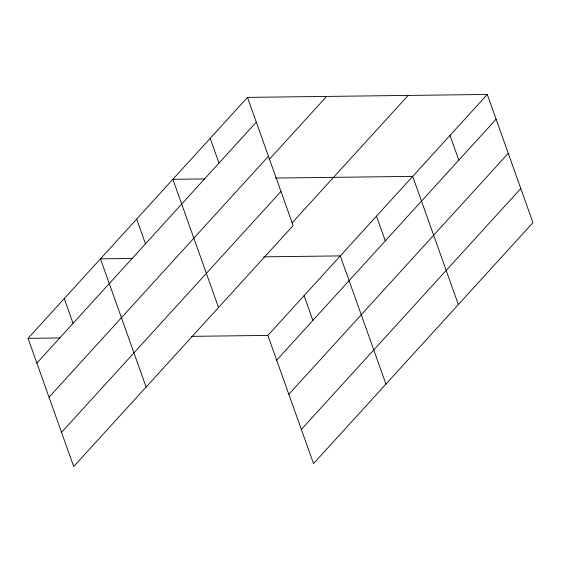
<?xml version="1.0" encoding="UTF-8"?>
<svg xmlns="http://www.w3.org/2000/svg" width="561" height="561" viewBox="0 0 561 561"><rect width="100%" height="100%" fill="white"/><g stroke="black" fill="none" stroke-linecap="round" stroke-linejoin="round"><path stroke-width="0.84" d="M247.478 97.39L293.13 225.585L73.701 466.542L28.05 338.346L247.478 97.39L487.299 94.458L532.95 222.654L313.522 463.61L267.87 335.415L487.299 94.458M36.858 363.079L256.286 122.13M49.017 397.223L268.446 156.267M268.915 159.787L326.621 96.422M61.542 432.398L280.97 191.441M292.092 222.878L408.163 95.426M276.678 360.155L496.113 119.198M288.838 394.292L508.266 153.335M301.362 429.467L520.79 188.517M204.702 178.924L172.872 179.317L218.524 307.512M275.437 178.061L412.693 176.385L458.344 304.581M132.291 258.439L100.461 258.831L146.112 387.027M263.726 256.833L340.282 255.9L385.933 384.096M28.05 338.346L59.88 337.953M191.308 336.348L267.87 335.415M449.999 135.425L458.807 160.158M376.487 216.139L385.295 240.879M304.076 295.661L312.884 320.394M210.179 138.35L218.986 163.09M136.667 219.071L145.474 243.811M64.256 298.585L73.063 323.325"/></g></svg>
